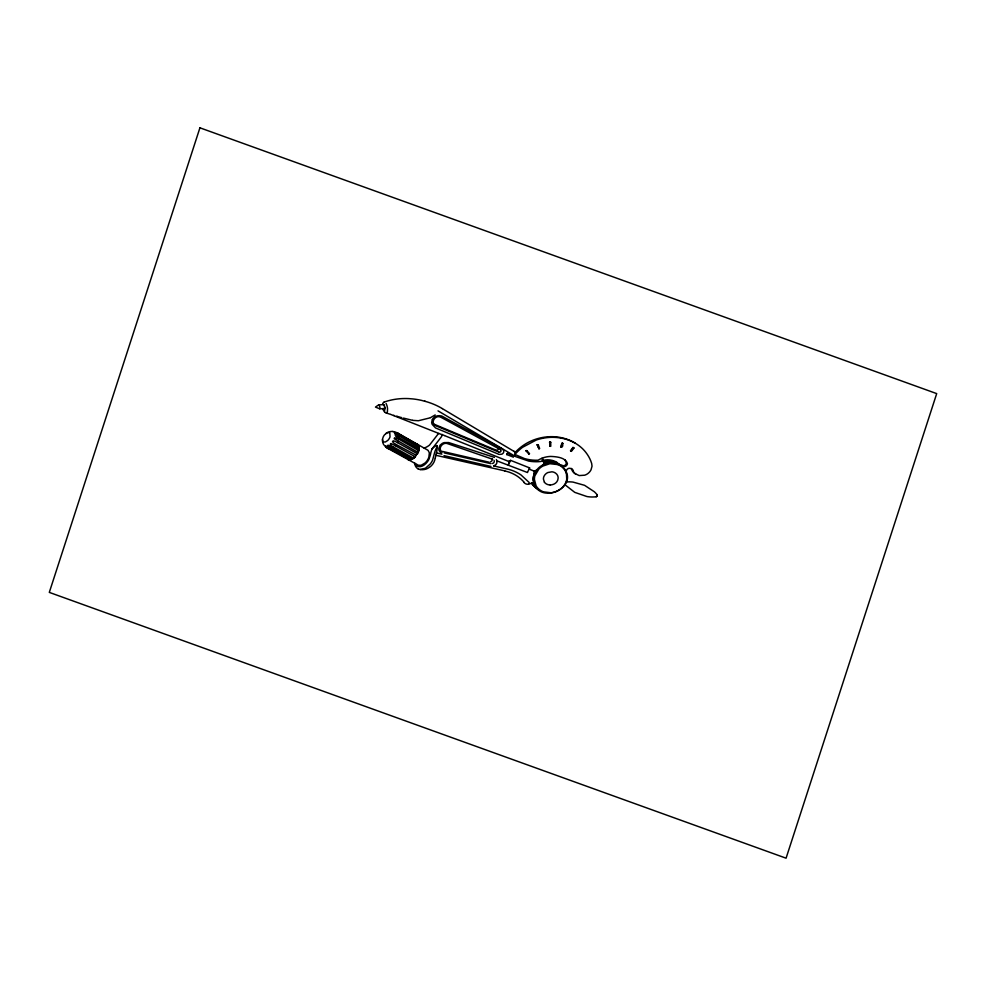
<?xml version="1.0" encoding="UTF-8"?>
<svg xmlns="http://www.w3.org/2000/svg" width="986" height="986" viewBox="0 0 986 986"><rect width="100%" height="100%" fill="white"/><g stroke="black" fill="none" stroke-linecap="round" stroke-linejoin="round"><path stroke-width="1.48" d="M435.257 458.022L436.441 452.919A51.346 41.326 23.3 0 0 437.205 447.545L437.279 445.918M390.85 414.477L441.321 434.432A1.479 1.183 23.3 0 0 442.11 434.506L442.024 435.245A8.307 6.692 23.3 0 1 440.988 437.353L431.979 449.024A37.85 30.467 23.3 0 0 430.463 454.743L428.885 459.476A27.719 22.308 23.3 0 1 427.172 462.064C424.88 465.121 420.024 468.486 416.388 465.688M413.639 458.046L413.405 458.441A12.633 10.168 23.3 0 1 412.579 458.958A8.985 7.235 23.3 0 1 410.891 459.661A5.509 4.437 23.3 0 1 409.856 459.833A3.426 2.761 23.3 0 1 408.401 459.698A2.601 2.095 23.3 0 1 407.81 459.427M382.531 439.325L382.494 439.657A7.617 6.138 23.3 0 1 382.667 438.573L383.258 436.847A16.355 13.163 23.3 0 1 384.552 434.801L387.091 432.731L389.445 432.607A1.417 1.146 23.3 0 1 389.79 432.879L390.037 436.823A14.322 11.524 23.3 0 1 389.187 438.647A13.163 10.599 23.3 0 1 387.584 440.594L385.353 441.999L383.529 441.938A1.43 1.146 23.3 0 1 383.147 441.629L382.482 439.941A10.957 8.825 23.3 0 0 382.506 441.038L382.593 441.642A10.045 8.085 23.3 0 0 383.813 444.772L384.059 445.13M394.622 433.298A4.154 3.34 23.3 0 0 395.066 433.483L397.469 434.284A9.268 7.457 23.3 0 1 399.12 435.048L418.976 446.313A6.939 5.583 23.3 0 1 419.198 447.336A10.932 8.8 23.3 0 1 419.173 449.16L418.939 450.442A19.56 15.739 23.3 0 1 418.224 452.488L417.546 453.843L395.534 441.518A11.487 9.244 23.3 0 0 395.127 441.321L393.044 440.791M396.865 436.773L398.825 437.673A11.314 9.108 23.3 0 1 399.256 437.907L398.985 439.201L418.594 450.577M534.03 474.069L533.845 474.907A20.213 16.269 23.3 0 0 533.29 480.848L533.377 481.378M435.8 455.273L504.733 470.864M561.995 443.034L560.664 446.88L561.737 447.299C564.226 445.61 561.268 441.901 563.055 443.453M561.083 447.139L562.402 443.293M398.233 441.284L397.555 442.615M432.287 419.407L431.683 422.464A8.517 6.853 23.3 0 0 432.238 424.436L435.529 427.936L498.78 454.287M508.727 461.46L444.822 435.726M543.064 464.702L542.201 465.281A25.131 20.225 23.3 0 0 537.16 469.447L536.372 470.211A25.34 20.398 23.3 0 0 536.064 470.655L533.475 476.731A20.472 16.479 23.3 0 0 533.401 480.478C537.616 506.521 581.037 487.614 563.265 467.29A12.793 10.304 23.3 0 0 561.231 465.602L555.278 461.953L549.535 460.758A17.612 14.174 23.3 0 0 543.311 461.522M506.829 454.608L507.864 452.808L506.644 454.472L513.386 457.159L508.049 452.956M572.965 447.447L570.463 450.762L571.424 451.366L573.926 448.051L572.965 447.447L573.507 447.78M570.882 451.033L573.384 447.718L573.926 448.051M396.187 444.637L395.189 445.66L390.974 443.453M395.263 445.697L415.303 456.826L416.905 453.905A2.514 2.021 23.3 0 0 416.117 455.175L396.175 444.526M435.208 414.946L430.475 417.67M393.562 447.225L393.081 447.558A12.855 10.341 23.3 0 1 392.527 447.903A10.883 8.763 23.3 0 1 391.898 447.533L389.79 446.042A9.392 7.555 23.3 0 0 389.125 445.586M528.989 454.102L525.908 450.75L526.857 450.614L529.556 453.696L528.607 453.831M526.857 450.614L525.908 450.75M378.599 404.913L375.444 407.082L379.684 408.808M596.16 496.697L596.247 496.673A1.91 1.541 23.3 0 0 597.011 494.639L596.887 494.454A25.821 20.78 23.3 0 0 594.324 491.743L584.575 485.322L573.026 482.092A30.504 24.551 23.3 0 0 569.205 481.846L566.346 481.957M429.97 417.879L418.742 420.652M424.14 448.112L424.522 447.952A24.687 19.868 23.3 0 0 429.514 445.105L437.698 434.567A8.048 6.483 23.3 0 1 438.832 433.446M538.985 448.704L539.65 448.47L538.22 444.735L537.148 444.698L538.985 448.704L537.148 444.698M394.363 432.731L395.46 432.694A5.213 4.203 23.3 0 1 395.965 432.792L396.039 432.805A7.333 5.904 23.3 0 1 398.48 433.778M537.543 444.969L538.22 444.735M387.917 445.204L388.891 445.45M533.044 482.659L529.088 484.052L529.235 482.992A5.867 4.72 23.3 0 0 529.026 482.364L520.953 474.895A33.08 26.622 23.3 0 0 507.014 468.966L493.703 465.934M394.93 434.912L396.187 434.888A7.629 6.138 23.3 0 1 399.281 436.12M543.804 462.89L545.307 462.409A18.512 14.901 23.3 0 1 545.652 462.323A17.526 14.1 23.3 0 1 551.322 461.818L555.931 462.693L559.863 464.652M436.551 445.536L436.219 445.647A7.148 5.743 23.3 0 0 435.541 445.98L434.629 446.559A18.857 15.172 23.3 0 0 433.569 447.385L433.248 447.669A15.468 12.448 23.3 0 0 431.979 449.024M394.474 437.772L398.985 439.201M418.076 420.726L412.653 420.356M384.417 408.537L379.783 408.82L379.992 407.921A7.74 6.236 23.3 0 0 379.302 405.579L378.735 404.876L383.517 404.605M550.065 446.313L550.767 446.276L550.73 442.27L549.621 442.048L550.065 446.313L549.621 442.048M550.028 442.32L550.73 442.27M550.139 484.964L551.741 484.816A10.057 8.098 23.3 0 0 558.113 478.185L558.088 477.088A5.941 4.782 23.3 0 0 551.975 471.789L547.933 472.516A11.512 9.268 23.3 0 0 546.096 473.65A10.982 8.837 23.3 0 0 544.26 475.819A8.96 7.21 23.3 0 0 543.459 479.233L544.408 482.092M392.243 431.498L392.773 431.523A9.712 7.814 23.3 0 1 393.932 431.683L393.956 431.683M394.03 431.695L394.338 431.769A7.161 5.768 23.3 0 1 395.559 432.164L396.68 432.62A7.494 6.039 23.3 0 1 397.876 433.187L417.152 444.156M499.002 452.143L499.668 452.155A2.083 1.676 23.3 0 0 500.987 450.331L500.58 449.715M499.458 454.435L501.812 454.176A5.09 4.092 23.3 0 0 503.02 453.301L503.365 452.845A4.092 3.291 23.3 0 0 503.698 450.725L502.453 448.95L441.679 415.993A8.677 6.988 23.3 0 0 432.509 419.494M436.441 452.919L441.864 454.152L439.103 450.54A8.282 6.668 23.3 0 1 438.844 448.297L440.089 445.154L442.221 443.429A11.043 8.886 23.3 0 1 444.316 442.603L448.679 442.566L494.417 457.393M444.218 452.907L490.831 463.642M490.979 466.44L444.008 455.643M412.468 420.307L403.422 418.089M442.394 451.391L488.871 462.151M401.733 417.645L400.735 417.374M442.369 408.598A56.202 45.233 23.3 0 0 425.274 401.364L421.527 400.39A62.167 50.039 23.3 0 0 413.011 398.948L408.697 398.603A63.055 50.754 23.3 0 0 384.38 402.005M399.934 417.152L399.231 416.967M424.572 401.154L425.274 401.351M398.43 416.733L397.518 416.486M397.37 416.437L396.483 416.191M394.289 415.55L393.624 415.352M390.518 414.366L386.253 412.974A3.488 2.81 23.3 0 1 384.959 412.222M572.73 470.1A2.613 2.108 23.3 0 0 571.695 468.72L569.218 468.251A4.72 3.796 23.3 0 0 566.26 471.444M386.253 412.974L387.412 411.865L387.535 408.611A23.233 18.697 23.3 0 0 386.931 405.579L386.093 403.459M557.669 464.579L549.868 463.716L542.793 466.095A26.573 21.384 23.3 0 0 538.837 469.089L534.843 475.905A21.162 17.033 23.3 0 0 534.424 479.578L536.113 485.901A12.054 9.7 23.3 0 0 543.323 491.817L550.977 492.778A19.363 15.579 23.3 0 0 556.363 491.484L558.507 490.449A24.564 19.769 23.3 0 0 565.04 484.015A22.321 17.97 23.3 0 0 566.74 479.208L566.445 473.6M492.741 459.291L447.964 443.786C442.96 441.26 437.02 448.778 442.233 452.081M529.1 469.114L533.734 470.951M498.694 452.044L436.182 425.915C429.526 423.462 435.159 414.194 440.804 417.251A4.511 3.636 23.3 0 1 441.346 417.509L500.432 449.604M434.05 424.19L496.328 450.269M396.655 436.687L395.706 436.243M444.464 435.578L442.11 434.518M438.018 410.866L515.789 456.678L528.755 461.091A38.91 31.318 23.3 0 0 540.784 461.497A4.881 3.932 23.3 0 0 541.844 461.004L542.608 459.55A4.03 3.241 23.3 0 0 541.869 458.33M394.129 438.684L418.224 452.5M515.308 452.118L514.002 451.378M386.45 446.165L388.225 447.743A9.059 7.296 23.3 0 0 389.84 448.852L409.856 459.833M392.527 447.903L412.579 458.958M387.745 445.61L390.505 448.445L410.891 459.649A2.675 2.157 23.3 0 1 411.495 458.638M390.789 448.605L390.85 448.642A5.509 4.425 23.3 0 1 389.84 448.852M395.891 444.366L394.412 443.49A10.858 8.738 23.3 0 1 393.895 443.145L392.465 441.654M399.256 437.907L419.186 449.16M417.411 444.279L427.542 450.035A2.687 2.157 23.3 0 1 428.134 450.466L429.341 452.796L428.885 456.999A20.977 16.885 23.3 0 1 427.554 459.957A19.338 15.566 23.3 0 1 424.929 463.075L421.182 465.269L418.458 465.281L386.709 447.78A7.913 6.36 23.3 0 1 385.625 446.843L384.885 446.029M556.917 462.717L558.359 463.617M442.467 408.697L513.866 451.305M575.171 443.145C559.345 433.347 537.838 435.036 522.851 445.697A68.391 55.056 23.3 0 0 515.074 452.512A1.701 1.368 23.3 0 0 514.519 451.736L514.137 451.465M561.946 466.131L564.953 466.464A4.844 3.907 23.3 0 0 566.371 465.675L566.962 464.948A4.979 4.006 23.3 0 0 567.406 463.482C565.471 457.319 556.178 456.654 550.669 456.432A26.339 21.199 23.3 0 0 543.594 457.664M565.397 460.462L564.695 459.994M565.274 460.425L566.346 463.1A5.09 4.092 23.3 0 1 565.927 464.258L565.767 464.517A4.683 3.771 23.3 0 1 563.795 465.823L552.678 462.767A18.007 14.494 23.3 0 0 546.983 463.26A23.96 19.289 23.3 0 0 543.052 464.739M538.566 489.783L534.56 486.653A13.126 10.563 23.3 0 1 531.392 483.239M564.953 484.742L574.764 492.371L586.929 496.537A30.11 24.231 23.3 0 0 587.964 496.697A28.076 22.604 23.3 0 0 595.926 496.784M383.751 410.016L384.651 410.459L385.045 408.611A12.867 10.353 23.3 0 0 384.626 406.257L384.207 405.197M417.867 452.291L417.842 452.241A2.169 1.75 23.3 0 1 418.668 450.676M542.608 459.55L543.865 463.063M496.414 459.55L496.587 460.215M390.209 444.131L391.343 445.635A9.096 7.321 23.3 0 0 392.416 446.436L413.676 458.256A17.933 14.433 23.3 0 0 415.303 456.814M382.913 408.635L383.086 409.19A7.641 6.15 23.3 0 0 384.7 412.123M385.538 445.943L385.994 446.744A5.189 4.178 23.3 0 0 386.229 447.028L386.364 447.176A7.161 5.768 23.3 0 0 388.435 448.716M414.749 464.147L414.601 463.161M385.896 433.52A10.871 8.751 23.3 0 1 392.231 431.424M397.876 433.187A2.625 2.108 23.3 0 1 398.492 433.778L418.298 445.031A4.227 3.402 23.3 0 1 418.964 446.313M537.247 488.785A13.336 10.735 23.3 0 1 532.859 482.733M435.196 458.293A20.496 16.491 23.3 0 1 429.871 467.031M429.317 467.327A12.966 10.439 23.3 0 1 420.073 469.607M418.052 468.744A5.534 4.449 23.3 0 0 420.073 469.447L425.41 468.251L430.204 464.049A31.022 24.97 23.3 0 0 432.583 460.191L434.419 453.289A40.512 32.612 23.3 0 1 437.328 446.313M528.508 484.2A4.043 3.254 23.3 0 1 523.96 482.45M504.733 470.951A28.643 23.06 23.3 0 1 524.195 482.351M417.965 468.843A6.692 5.386 23.3 0 1 414.933 464.48M510.6 460.339A3.094 2.49 23.3 0 1 508.961 461.128M494.085 460.413A3.204 2.576 23.3 0 1 492.26 463.531M508.653 461.695A7.112 5.731 23.3 0 1 508.209 464.961L510.662 460.388L529.815 467.98A34.066 27.423 23.3 0 0 527.498 472.528L496.796 460.819A5.571 4.486 23.3 0 1 493.629 465.774M542.99 460.487A15.382 12.387 23.3 0 1 557.09 462.434M543.569 457.627A35.755 28.779 23.3 0 0 538.11 460.203A36.309 29.223 23.3 0 1 524.638 458.626L515.049 454.521A6.939 5.583 23.3 0 1 514.335 455.84M550.126 484.915A5.793 4.659 23.3 0 1 544.321 482.129M535.829 487.663A13.015 10.476 23.3 0 1 532.021 483.017M382.654 404.47A4.499 3.624 23.3 0 1 384.257 401.881M543.902 463.666A2.872 2.305 23.3 0 1 542.99 464.603M536.002 470.322A3.278 2.638 23.3 0 1 533.771 471.16M533.586 470.778A5.46 4.4 23.3 0 1 533.833 473.97M571.14 468.424A2.748 2.219 23.3 0 1 571.707 469.398A7.777 6.261 23.3 0 0 574.776 473.465L579.176 475.572L584.636 475.203A13.274 10.686 23.3 0 0 588.149 473.342L589.308 472.269A16.294 13.114 23.3 0 0 591.058 469.718L592.031 466.168L591.649 463.395A36.544 29.407 23.3 0 0 585.857 452.414C575.972 439.633 558.322 435.171 542.904 438.265A52.209 42.028 23.3 0 0 536.248 440.027L522.506 447.336A69.538 55.968 23.3 0 0 514.926 454.46A4.227 3.402 23.3 0 0 515.136 452.512M383.8 404.716A2.761 2.219 23.3 0 1 384.207 406.047M384.565 407.193A3.254 2.613 23.3 0 1 384.651 408.29M575.799 474.167A7.777 6.261 23.3 0 1 572.78 470.088M408.414 459.686A2.798 2.243 23.3 0 1 408.722 459.217M417.657 444.44A2.81 2.255 23.3 0 1 418.298 445.031A2.773 2.231 23.3 0 0 417.904 445.697M557.694 464.492A12.855 10.353 23.3 0 1 566.371 473.6M416.326 465.725A5.953 4.794 23.3 0 1 415.303 463.506M399.12 435.048A7.025 5.657 23.3 0 1 399.318 436.071L419.075 447.41A2.798 2.255 23.3 0 0 418.458 448.322M492.236 459.106A3.624 2.921 23.3 0 1 490.301 461.916M498.324 448.618A2.021 1.627 23.3 0 1 496.747 450.331M383.69 409.917A6.643 5.349 23.3 0 1 383.147 408.611M596.998 494.689A2.28 1.836 23.3 0 1 596.296 496.599M413.812 457.985A2.108 1.701 23.3 0 1 414.81 456.518M199.924 127.81L49.3 592.389L786.076 858.19L936.7 393.611L199.924 127.81"/></g></svg>
